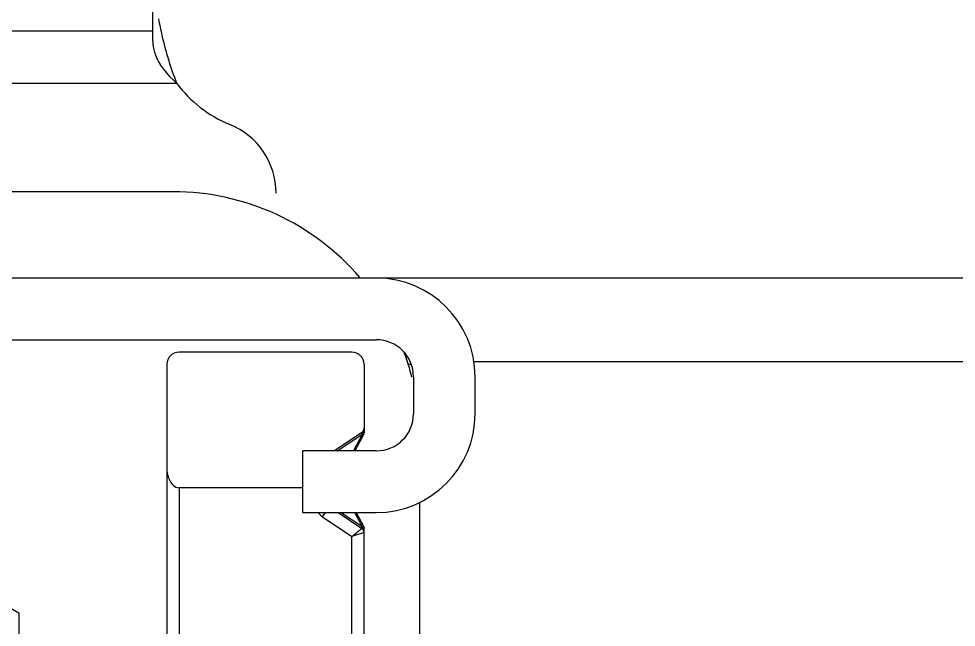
# Model space of a CAD drawing. Extents: x 4995099 to 5303443, y 4627657 to 4889583.
# Drawn here: x 5062047.6 to 5062436, y 4728902.5 to 4729154.6 of the extents above; entities that cross this region are included whole.
import ezdxf

# ---------------------------------------------------------------- set-up
doc = ezdxf.new("R2010")
doc.units = 0
doc.header["$LTSCALE"] = 1000
doc.header["$MEASUREMENT"] = 0
doc.layers.get('0').update_dxf_attribs({"color": 4, "linetype": 'CONTINUOUS'})

msp = doc.modelspace()

# ---------------------------------------------------------------- linework, layer by layer
for p, q in [((5062103.08, 4729145.29), (5062103.08, 4729614.02)), ((5061714.65, 4729149.61), (5062103.08, 4729149.61)), ((5061704.75, 4729127.92), (5062112.97, 4729127.92)), ((5062111.46, 4729082.89), (5061681.73, 4729082.89)), ((5063666.34, 4729047.13), (5061858.47, 4729047.12)), ((5061858.47, 4729021.56), (5062195.79, 4729021.56)), ((5062185.57, 4729016.45), (5062114.02, 4729016.45)), ((5062108.9, 4729011.34), (5062108.9, 4728866.89)), ((5062190.68, 4729011.34), (5062190.68, 4728984.84)), ((5062210.18, 4729011.34), (5062208.67, 4729011.34)), ((5063666.34, 4729012.49), (5062236.2, 4729012.49)), ((5062211.12, 4729006.23), (5062211.12, 4728990.9)), ((5062236.68, 4728990.9), (5062236.68, 4729006.23)), ((5062190.32, 4728983.4), (5062190.51, 4728983.96)), ((5062190.68, 4728984.83), (5062190.68, 4728983.23)), ((5062189.77, 4728983.14), (5062178.41, 4728975.56)), ((5062179.46, 4728975.56), (5062189.69, 4728982.35)), ((5062189.98, 4728982.56), (5062186.3, 4728975.56)), ((5062190.5, 4728982.51), (5062186.84, 4728975.56)), ((5062189.87, 4728982.87), (5062189.98, 4728982.56)), ((5062189.98, 4728982.56), (5062190.11, 4728982.72)), ((5062190.36, 4728982.83), (5062190.17, 4728982.74)), ((5061924.91, 4728979.21), (5062047.57, 4728908.39)), ((5062195.79, 4728975.56), (5062165.13, 4728975.56)), ((5062165.13, 4728975.56), (5062165.13, 4728950.01)), ((5062165.13, 4728960.23), (5062114.02, 4728960.23)), ((5062114.02, 4728960.23), (5062114.02, 4728863.34)), ((5062213.68, 4728954.15), (5062213.68, 4728884.44)), ((5062165.13, 4728950.01), (5062195.79, 4728950.01)), ((5062173.42, 4728948.22), (5062174.62, 4728950.01)), ((5062179.95, 4728950.01), (5062189.77, 4728943.46)), ((5062189.69, 4728944.25), (5062180.95, 4728950.01)), ((5062190.02, 4728944), (5062186.86, 4728950.01)), ((5062187.39, 4728950.01), (5062190.5, 4728944.11)), ((5062173.42, 4728948.22), (5062185.57, 4728940.12)), ((5062190.68, 4728941.76), (5062185.57, 4728940.12)), ((5062189.91, 4728943.7), (5062190.02, 4728944)), ((5062189.97, 4728943.39), (5062189.98, 4728943.33)), ((5062189.98, 4728943.33), (5062190.03, 4728943.26)), ((5062190.06, 4728943.95), (5062190.02, 4728944)), ((5062190.1, 4728943.9), (5062190.06, 4728943.95)), ((5062190.09, 4728943.88), (5062190.51, 4728944.12)), ((5062190.68, 4728733.38), (5062190.68, 4728943.4)), ((5062185.57, 4728735.02), (5062185.57, 4728940.12)), ((5062047.57, 4728908.39), (5062047.57, 4728766.75))]:
    msp.add_line(p, q)
for centre, radius, start, end in [((5062154.19, 4729158.15), 51.11, 216.2515, 247.9757), ((5062123.52, 4729082.34), 30.67, 0, 67.9757), ((5062111.46, 4728980.68), 102.22, 40.5827, 90), ((5062195.79, 4729006.23), 40.89, 0, 90), ((5062195.79, 4729006.23), 15.33, 0, 90), ((5062114.02, 4729011.34), 5.11, 90, 180), ((5062185.57, 4729011.34), 5.11, 0, 90), ((5062111.46, 4728980.68), 102.22, 14.375, 20.3315), ((5062195.79, 4728990.9), 40.89, 270, 0), ((5062195.79, 4728990.9), 15.33, 270, 0), ((5062188.64, 4728984.84), 2.04, 303.6901, 0), ((5062212.84, 4728976.24), 23.64, 162.3685, 163.3734), ((5062187.71, 4728985.35), 3.6, 303.5501, 309.2239), ((5062130.43, 4729000.84), 62.37, 343.1105, 343.3846), ((5062189.82, 4728983.72), 1.04, 286.0364, 289.7696), ((5062177.39, 4728954.17), 7.16, 215.8765, 236.3099), ((5062187.73, 4728941.27), 3.56, 50.0267, 56.6343), ((5062188.64, 4728941.76), 2.04, 0, 56.3099), ((5062189.88, 4728942.97), 0.938, 70.338, 76.9912), ((5062187.72, 4728942.34), 2.85, 28.8038, 32.2564), ((5062189.83, 4728942.85), 1.07, 65.1804, 70.3543), ((5062187.58, 4728942.27), 3.01, 27.789, 28.824), ((5062187.37, 4728942.16), 3.24, 22.9098, 27.7391), ((5062189.78, 4728942.72), 1.21, 60.8148, 65.1876), ((5062189.7, 4728942.59), 1.35, 57.2542, 60.8239), ((5062187.01, 4728942.01), 3.63, 18.3861, 22.9192), ((5062189.79, 4728942.72), 1.2, 55.2626, 57.3148), ((5062186.02, 4728941.76), 4.66, 359.9603, 9.4681)]:
    msp.add_arc(centre, radius, start, end)
for points, knots in [([(5062105.48, 4729154.55), (5062105.9, 4729152.23), (5062107.75, 4729143.19), (5062110.42, 4729134.31), (5062112.97, 4729127.92)], [0, 0, 0, 0, 0.255037, 1, 1, 1, 1]), ([(5062103.08, 4729145.29), (5062103.08, 4729143.72), (5062104.32, 4729136.94), (5062108.96, 4729131.27), (5062112.97, 4729127.92)], [0, 0, 0, 0, 0.231026, 1, 1, 1, 1]), ([(5062189.65, 4728982.97), (5062189.64, 4728982.93), (5062189.6, 4728982.72), (5062189.64, 4728982.51), (5062189.69, 4728982.35)], [0, 0, 0, 0, 0.200998, 1, 1, 1, 1]), ([(5062189.93, 4728983.26), (5062189.86, 4728983.2), (5062189.84, 4728983.04), (5062189.86, 4728982.91), (5062189.87, 4728982.87)], [0, 0, 0, 0, 0.67298, 1, 1, 1, 1]), ([(5062190.5, 4728982.51), (5062190.47, 4728982.49), (5062190.33, 4728982.66), (5062190.21, 4728982.67), (5062190.11, 4728982.72)], [0, 0, 0, 0, 0.259642, 1, 1, 1, 1]), ([(5062190.68, 4728983.23), (5062190.68, 4728983.11), (5062190.55, 4728982.95), (5062190.41, 4728982.86), (5062190.36, 4728982.83)], [0, 0, 0, 0, 0.684585, 1, 1, 1, 1]), ([(5062190.66, 4728982.98), (5062190.66, 4728983.02), (5062190.65, 4728983.09), (5062190.63, 4728983.16), (5062190.61, 4728983.19)], [0, 0, 0, 0, 0.483166, 1, 1, 1, 1]), ([(5062190.66, 4728982.98), (5062190.66, 4728983.02), (5062190.65, 4728983.09), (5062190.63, 4728983.16), (5062190.61, 4728983.19)], [0, 0, 0, 0, 0.483166, 1, 1, 1, 1]), ([(5062190.66, 4728982.98), (5062190.66, 4728983.02), (5062190.65, 4728983.09), (5062190.63, 4728983.16), (5062190.61, 4728983.19)], [0, 0, 0, 0, 0.483166, 1, 1, 1, 1]), ([(5062190.66, 4728982.98), (5062190.66, 4728983.02), (5062190.65, 4728983.09), (5062190.63, 4728983.16), (5062190.61, 4728983.19)], [0, 0, 0, 0, 0.483166, 1, 1, 1, 1]), ([(5062108.9, 4728968.34), (5062108.9, 4728967.53), (5062109.09, 4728965.87), (5062109.91, 4728963.46), (5062111.33, 4728961.21), (5062113.09, 4728960.23), (5062114.02, 4728960.23)], [0, 0, 0, 0, 0.235531, 0.478205, 0.731471, 1, 1, 1, 1]), ([(5062185.57, 4728940.12), (5062186.55, 4728940.89), (5062187.98, 4728941.96), (5062189.32, 4728943.17), (5062189.77, 4728943.46)], [0, 0, 0, 0, 0.698346, 1, 1, 1, 1]), ([(5062189.65, 4728943.63), (5062189.64, 4728943.67), (5062189.6, 4728943.87), (5062189.64, 4728944.09), (5062189.69, 4728944.25)], [0, 0, 0, 0, 0.201666, 1, 1, 1, 1]), ([(5062189.96, 4728943.32), (5062189.89, 4728943.38), (5062189.87, 4728943.53), (5062189.9, 4728943.66), (5062189.91, 4728943.7)], [0, 0, 0, 0, 0.671481, 1, 1, 1, 1]), ([(5062190.1, 4728943.9), (5062190.07, 4728943.85), (5062190.01, 4728943.69), (5062189.96, 4728943.51), (5062189.97, 4728943.39)], [0, 0, 0, 0, 0.307942, 1, 1, 1, 1]), ([(5062190.66, 4728943.64), (5062190.66, 4728943.61), (5062190.65, 4728943.54), (5062190.63, 4728943.47), (5062190.61, 4728943.43)], [0, 0, 0, 0, 0.48312, 1, 1, 1, 1])]:
    msp.add_open_spline(points, degree=3, knots=knots)
for points in [[(5062190.5, 4728982.51), (5062190.58, 4728982.66), (5062190.66, 4728982.82), (5062190.66, 4728982.98)], [(5062190.46, 4728943.16), (5062190.53, 4728942.95), (5062190.58, 4728942.74), (5062190.62, 4728942.53)], [(5062190.68, 4728943.4), (5062190.68, 4728943.52), (5062190.57, 4728943.63), (5062190.47, 4728943.7)], [(5062190.5, 4728944.11), (5062190.58, 4728943.97), (5062190.66, 4728943.81), (5062190.66, 4728943.64)]]:
    msp.add_open_spline(points, degree=3)

doc.saveas('drawing.dxf')
